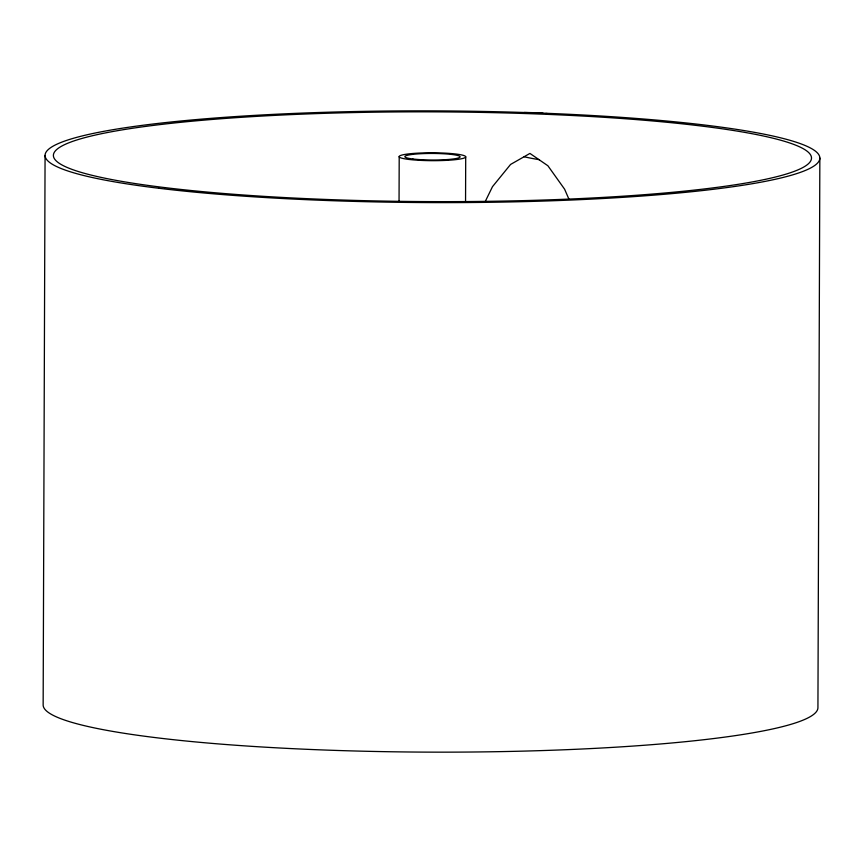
<?xml version="1.0" encoding="UTF-8"?>
<svg xmlns="http://www.w3.org/2000/svg" width="863" height="863" viewBox="0 0 863 863"><rect width="100%" height="100%" fill="white"/><g stroke="black" fill="none" stroke-linecap="round" stroke-linejoin="round"><path stroke-width="1.29" d="M45.07 155.469L43.15 704.985A387.39 45.868 0.2 0 0 431.058 752.137A387.39 45.868 0.2 0 0 817.93 707.531L819.85 158.015M399.051 201.09L399.202 156.635M465.556 201.306L465.707 156.85M484.984 202.039L492.482 186.678L510.572 164.445L529.925 153.42L547.897 165.761L564.607 189.202L568.846 198.965M524.229 112.492A83.01 24.757 6.7 0 1 543.129 113.236M545.826 113.452A83.01 24.757 6.7 0 1 553.906 114.261M539.494 159.709A74.639 22.255 6.7 0 1 524.143 156.764M158.9 188.274A387.39 45.868 0.2 0 0 806.786 169.838A387.39 45.868 0.2 0 0 331.694 112.104A387.39 45.868 0.2 0 0 158.9 188.274M412.924 158.986A27.67 3.279 0.2 0 0 459.192 157.67A27.67 3.279 0.2 0 0 425.265 153.549A27.67 3.279 0.2 0 0 412.924 158.986M408.976 159.45A33.258 3.937 0.2 0 0 464.585 157.864A33.258 3.937 0.2 0 0 423.809 152.902A33.258 3.937 0.2 0 0 408.976 159.45M164.811 187.595A379.019 44.876 0.2 0 0 798.696 169.558A379.019 44.876 0.2 0 0 333.873 113.064A379.019 44.876 0.2 0 0 164.811 187.595"/></g></svg>
